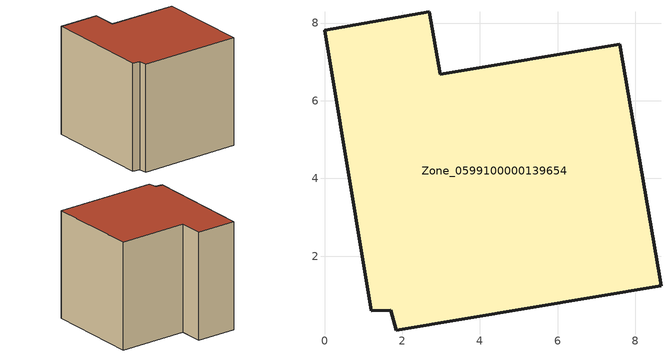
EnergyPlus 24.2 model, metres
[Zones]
Zone_0599100000139654
 floor ground (C_G): 1.2,0.6 0,7.82 2.7,8.29 2.98,6.68 7.6,7.45 8.66,1.23 1.85,0.09 1.7,0.61 z0
 wall outside (C_F): 1.85,0.09 8.66,1.23 7.6,7.45 2.98,6.68 2.7,8.29 0,7.82 1.2,0.6 1.7,0.61 1.85,0.09 z0:7.3
 roof outside (C_R): 1.7,0.61 1.85,0.09 8.66,1.23 7.6,7.45 2.98,6.68 2.7,8.29 0,7.82 1.2,0.6 z7.3
[BUILDING]
Pand.0599100000139654: North Axis=0; Terrain=City; Loads Convergence Tolerance Value=0.04; Temperature Convergence Tolerance Value=0.4; Solar Distribution=FullExterior; Maximum Number of Warmup Days=25; Minimum Number of Warmup Days=1
[Site:Location]
Rotterdam.The.Hague.AP_ZH_NLD Design_Conditions: Latitude=51.96; Longitude=4.45; Time Zone=1; Elevation=-4.5
[SITE:GROUNDTEMPERATURE:BUILDINGSURFACE]
18, 18, 18, 18, 18, 18, 18, 18, 18, 18, 18, 18
[MATERIAL] Thermal Absorptance=0.9; Solar Absorptance=0.7; Visible Absorptance=0.7
Name | Roughness | Thickness | Conductivity | Density | Specific Heat
G.TC.1946 | MediumSmooth | 0.15 | 1 | 540 | 1210
F.TC.1946 | Rough | 0.3 | 0.857143 | 1920 | 840
R.TC.1946 | MediumRough | 0.2 | 0.909091 | 1500 | 1000
[CONSTRUCTION]
C_G: G.TC.1946
C_F: F.TC.1946
C_R: R.TC.1946
[ZONE]
Zone_0599100000139654: Type=1; Multiplier=1; Ceiling Height=Autocalculate; Volume=Autocalculate; Floor Area=autocalculate; Part of Total Floor Area=Yes
[ZONEINFILTRATION:DESIGNFLOWRATE]
Infil_Zone_0599100000139654: Zone or ZoneList or Space or SpaceList=Zone_0599100000139654; Schedule=AlwaysOn; Design Flow Rate Calculation Method=Flow/Area; Flow Rate per Floor Area=0.003; Constant Term Coefficient=1; Temperature Term Coefficient=0; Velocity Term Coefficient=0; Velocity Squared Term Coefficient=0
[HVACTEMPLATE:ZONE:IDEALLOADSAIRSYSTEM]
Zone_0599100000139654: Maximum Heating Supply Air Temperature=50; Minimum Cooling Supply Air Temperature=13; Maximum Heating Supply Air Humidity Ratio=0.0156; Minimum Cooling Supply Air Humidity Ratio=0.0077; Heating Limit=NoLimit; Cooling Limit=NoLimit; Dehumidification Control Type=ConstantSensibleHeatRatio; Cooling Sensible Heat Ratio=0.7; Dehumidification Setpoint=60; Humidification Control Type=None; Humidification Setpoint=30; Outdoor Air Method=None; Outdoor Air Flow Rate per Person=0.00944; Outdoor Air Flow Rate per Zone Floor Area=0; Outdoor Air Flow Rate per Zone=0; Demand Controlled Ventilation Type=None; Outdoor Air Economizer Type=NoEconomizer; Heat Recovery Type=None; Sensible Heat Recovery Effectiveness=0.7; Latent Heat Recovery Effectiveness=0.65
[ZONECONTROL:THERMOSTAT]
ThermostatControl_Zone_0599100000139654: Zone or ZoneList=Zone_0599100000139654; Control Type Schedule=DualSetpointControlType; Control 1=Thermostat_Zone_0599100000139654; Temperature Difference Between Cutout And Setpoint=0
[THERMOSTATSETPOINT:DUALSETPOINT]
Thermostat_Zone_0599100000139654: Heating Setpoint Temperature Schedule=HeatingSetpoint_Zone_0599100000139654; Cooling Setpoint Temperature Schedule=CoolingSetpoint_Zone_0599100000139654
[SCHEDULE:COMPACT]
HeatingSetpoint_Zone_0599100000139654: Through: 12/31, For: AllDays, Until: 24:00, 21
CoolingSetpoint_Zone_0599100000139654: Through: 12/31, For: AllDays, Until: 24:00, 24
DualSetpointControlType: Through: 12/31, For: AllDays, Until: 24:00, 4
AlwaysOn: Through: 12/31, For: AllDays, Until: 24:00, 1
